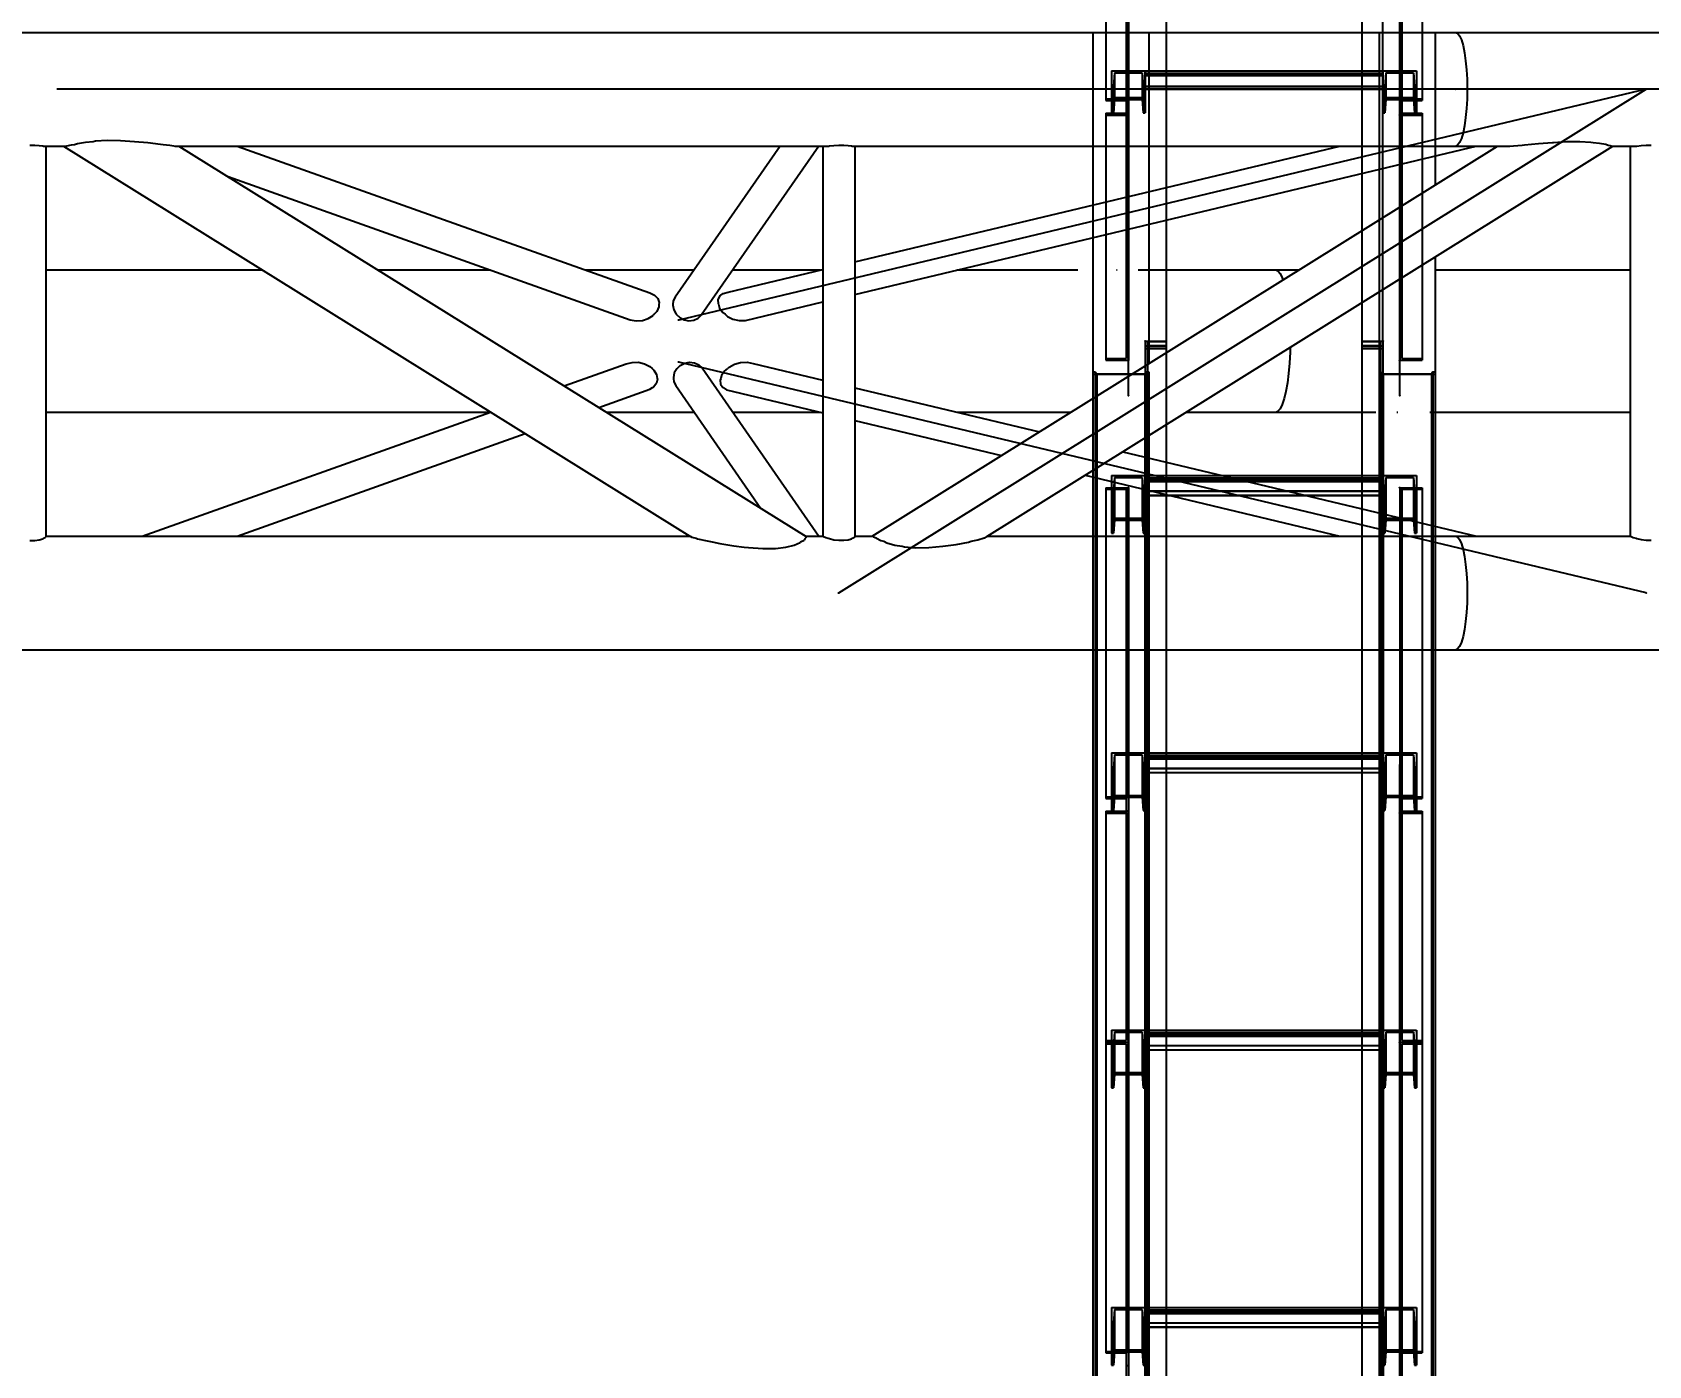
# Model space of a CAD drawing. Header units: millimetres. Extents: x 150209.93 to 150215.05, y 136675.65 to 136679.93.
# Drawn here: x 150214.079 to 150214.1946, y 136676.7375 to 136676.8328 of the extents above; entities that cross this region are included whole.
import ezdxf

# ---------------------------------------------------------------- set-up
doc = ezdxf.new("R2010")
doc.units = ezdxf.units.MM
doc.header["$LTSCALE"] = 0.25
for name, pattern in [('CENTER', [50.8, 31.75, -6.35, 6.35, -6.35]), ('XKITLINE00', [0]), ('XKITLINE02', [4, 2, -2]), ('XKITLINE03', [6, 3, -1, 1, -1])]:
    doc.linetypes.add(name, pattern=pattern)
doc.styles.add('ROMANS', font='romans.shx')
doc.dimstyles.new('MD300', dxfattribs={"dimtxt": 2.5, "dimasz": 2.5, "dimexe": 1, "dimexo": 1, "dimgap": 0.5, "dimtad": 1, "dimdec": 1, "dimlfac": 50, "dimrnd": 0.5, "dimdsep": 46, "dimtxsty": 'ROMANS', "dimcen": 1, "dimclrd": 146, "dimclre": 146, "dimclrt": 30, "dimadec": 1, "dimazin": 2, "dimtfac": 1, "dimtdec": 1, "dimtmove": 0, "dimatfit": 1, "dimfxl": 1, "dimtolj": 1, "dimtzin": 0, "dimlwd": -1, "dimlwe": -1, "dimarcsym": 0})

# ---------------------------------------------------------------- blocks, each defined once
blk = doc.blocks.new('çatıı')
at = {"color": 116, "linetype": 'XKITLINE02', "true_color": 0x136734}
for p, q in [((26150.38, 7540.27), (26150.38, 5898.57)), ((26151.23, 7540.16), (26151.23, 5898.69)), ((26234.53, 7540.16), (26234.53, 5898.69)), ((26235.38, 7540.27), (26235.38, 5898.57)), ((26132.53, 7533.97), (26132.53, 5889.26)), ((26133.06, 7533.54), (26133.07, 5888.53)), ((26150.3, 7533.54), (26150.3, 5888.53)), ((26150.83, 7533.97), (26150.83, 5889.26)), ((26151.68, 7533.97), (26151.68, 5888.43)), ((26234.91, 7533.97), (26234.91, 5889.26)), ((26235.44, 7533.54), (26235.45, 5888.53)), ((26252.68, 7533.54), (26252.68, 5888.53)), ((26253.21, 7533.97), (26253.21, 5889.26)), ((26254.06, 7533.97), (26254.06, 5930.38)), ((26227.88, 7479.9), (26227.88, 5900.2)), ((26157.88, 7470.57), (26157.88, 5900.2)), ((26136.38, 6092.67), (26136.38, 5986.28)), ((26143.58, 6092.14), (26143.58, 5981.5)), ((26144.38, 6092.67), (26144.38, 5981.5)), ((26241.36, 6092.67), (26241.36, 5981.5)), ((26242.16, 6092.14), (26242.16, 5981.5)), ((26249.36, 6092.67), (26249.36, 5986.28)), ((26131.68, 6010.57), (26131.68, 5969.97)), ((26151.68, 6010.57), (26151.68, 5969.97)), ((26157.88, 6010.57), (26157.88, 5969.97)), ((26227.88, 6010.57), (26227.88, 5960.22)), ((26234.06, 6010.57), (26234.06, 5961.7)), ((26254.06, 6010.57), (26254.06, 5966.47)), ((26138.38, 5996.79), (26138.38, 5987.25)), ((26138.38, 5996.79), (26138.38, 5991.32)), ((26138.38, 5996.79), (26150.38, 5996.79)), ((26150.38, 5996.79), (26235.36, 5996.79)), ((26150.38, 5996.79), (26150.38, 5990.29)), ((26150.38, 5996.79), (26150.38, 5987.25)), ((26150.38, 5996.79), (26150.38, 5991.32)), ((26235.36, 5996.79), (26235.36, 5990.29)), ((26235.36, 5996.79), (26235.36, 5991.32)), ((26235.36, 5996.79), (26247.36, 5996.79)), ((26235.36, 5996.79), (26235.36, 5987.25)), ((26247.36, 5996.79), (26247.36, 5991.32)), ((26247.36, 5996.79), (26247.36, 5987.25)), ((26138.38, 5991.32), (26138.38, 5981.77)), ((26138.38, 5991.32), (26139.06, 5991.32)), ((26139.44, 5996.1), (26139.06, 5991.32)), ((26139.06, 5991.32), (26139.06, 5981.77)), ((26139.44, 5996.1), (26139.44, 5986.55)), ((26139.44, 5996.1), (26149.32, 5996.1)), ((26149.32, 5996.1), (26149.32, 5986.55)), ((26149.32, 5996.1), (26149.7, 5991.32)), ((26149.7, 5991.32), (26149.7, 5981.77)), ((26149.7, 5991.32), (26150.38, 5991.32)), ((26150.38, 5996.01), (26235.36, 5996.01)), ((26150.38, 5995.77), (26235.36, 5995.77)), ((26150.38, 5995.17), (26235.36, 5995.17)), ((26150.38, 5991.32), (26150.38, 5981.77)), ((26150.38, 5991.32), (26235.36, 5991.32)), ((26150.38, 5991.26), (26235.36, 5991.26)), ((26235.36, 5991.32), (26236.04, 5991.32)), ((26235.36, 5991.32), (26235.36, 5981.77)), ((26236.42, 5996.1), (26236.04, 5991.32)), ((26236.04, 5991.32), (26236.04, 5981.77)), ((26236.42, 5996.1), (26246.3, 5996.1)), ((26236.42, 5996.1), (26236.42, 5986.55)), ((26246.3, 5996.1), (26246.68, 5991.32)), ((26246.3, 5996.1), (26246.3, 5986.55)), ((26246.68, 5991.32), (26247.36, 5991.32)), ((26246.68, 5991.32), (26246.68, 5981.77)), ((26247.36, 5991.32), (26247.36, 5981.77)), ((26136.38, 5986.81), (26144.38, 5986.81)), ((26136.38, 5986.28), (26143.58, 5986.28)), ((26138.38, 5987.25), (26138.38, 5981.77)), ((26138.38, 5987.25), (26150.38, 5987.25)), ((26139.44, 5986.55), (26139.06, 5981.77)), ((26139.44, 5986.55), (26149.32, 5986.55)), ((26143.58, 5987.29), (26143.58, 5894.02)), ((26143.58, 5987.29), (26144.38, 5987.29)), ((26144.38, 5987.29), (26144.38, 5893.4)), ((26149.32, 5986.55), (26149.7, 5981.77)), ((26150.38, 5990.35), (26235.36, 5990.35)), ((26150.38, 5990.29), (26235.36, 5990.29)), ((26150.38, 5987.25), (26150.38, 5981.77)), ((26235.36, 5987.25), (26235.36, 5981.77)), ((26235.36, 5987.25), (26247.36, 5987.25)), ((26236.42, 5986.55), (26236.04, 5981.77)), ((26236.42, 5986.55), (26246.3, 5986.55)), ((26241.36, 5987.29), (26241.36, 5980.12)), ((26241.36, 5987.29), (26242.16, 5987.29)), ((26241.36, 5987.29), (26241.36, 5893.4)), ((26241.36, 5986.81), (26249.36, 5986.81)), ((26242.16, 5987.29), (26242.16, 5981.65)), ((26242.16, 5987.29), (26242.16, 5894.02)), ((26242.16, 5986.28), (26249.36, 5986.28)), ((26246.3, 5986.55), (26246.68, 5981.77)), ((26247.36, 5987.25), (26247.36, 5981.77)), ((26136.38, 5981.65), (26136.38, 5893.4)), ((26136.38, 5981.65), (26143.58, 5981.65)), ((26136.38, 5981.02), (26144.38, 5981.02)), ((26138.38, 5981.77), (26139.06, 5981.77)), ((26143.58, 5981.5), (26144.38, 5981.5)), ((26149.7, 5981.77), (26150.38, 5981.77)), ((26235.36, 5981.77), (26236.04, 5981.77)), ((26241.36, 5981.5), (26242.16, 5981.5)), ((26241.36, 5981.02), (26249.36, 5981.02)), ((26242.16, 5981.65), (26249.36, 5981.65)), ((26246.68, 5981.77), (26247.36, 5981.77)), ((26249.36, 5981.65), (26249.36, 5980.12)), ((26249.36, 5981.65), (26249.36, 5893.4)), ((26151.68, 5953.67), (26151.68, 5942.04)), ((26157.88, 5955.15), (26157.88, 5943.52)), ((26131.68, 5948.9), (26131.68, 5937.27)), ((26227.88, 5939.78), (26227.88, 5914.05)), ((26234.06, 5943.63), (26234.06, 5917.91)), ((26143.58, 5904.91), (26143.58, 5894.02)), ((26144.38, 5904.8), (26144.38, 5893.4)), ((26143.58, 5899.67), (26144.38, 5899.67)), ((26150.38, 5900.28), (26157.88, 5900.28)), ((26150.38, 5900.27), (26157.88, 5900.27)), ((26150.38, 5900.27), (26150.38, 4257.56)), ((26150.38, 5898.57), (26151.68, 5898.57)), ((26151.23, 5900.16), (26157.88, 5900.2)), ((26151.23, 5900.09), (26157.88, 5900.16)), ((26151.23, 5900.09), (26151.23, 4257.75)), ((26151.23, 5898.69), (26157.88, 5898.64)), ((26157.88, 5900.28), (26157.88, 5900.2)), ((26157.88, 5900.27), (26157.88, 5898.57)), ((26227.88, 5900.27), (26235.38, 5900.27)), ((26227.88, 5900.27), (26227.88, 5898.57)), ((26227.88, 5900.27), (26235.38, 5900.27)), ((26227.88, 5900.27), (26227.88, 5900.2)), ((26227.88, 5900.2), (26234.53, 5900.16)), ((26227.88, 5900.16), (26234.53, 5900.09)), ((26227.88, 5898.64), (26234.53, 5898.69)), ((26227.88, 5898.64), (26227.88, 5898.57)), ((26234.06, 5898.57), (26235.38, 5898.57)), ((26234.53, 5900.09), (26234.53, 4257.75)), ((26235.38, 5900.27), (26235.38, 4257.56)), ((26241.36, 5899.67), (26242.16, 5899.67)), ((26136.38, 5894.02), (26143.58, 5894.02)), ((26136.38, 5894.02), (26136.38, 5893.4)), ((26136.38, 5893.4), (26144.38, 5893.4)), ((26150.38, 5897.56), (26151.68, 5897.56)), ((26151.23, 5897.75), (26151.68, 5897.74)), ((26157.88, 5896.11), (26157.88, 5870.39)), ((26234.06, 5897.74), (26234.53, 5897.75)), ((26234.06, 5897.56), (26235.38, 5897.56)), ((26241.36, 5893.4), (26249.36, 5893.4)), ((26242.16, 5894.02), (26249.36, 5894.02)), ((26131.68, 5889.26), (26132.53, 5889.26)), ((26131.68, 5889.26), (26131.68, 5888.43)), ((26131.68, 5889.26), (26132.53, 5889.26)), ((26132.53, 5889.26), (26132.53, 4263.02)), ((26132.53, 5889.26), (26133.06, 5888.53)), ((26132.53, 5889.26), (26133.07, 5888.53)), ((26133.06, 5888.53), (26133.07, 4262.57)), ((26133.06, 5888.53), (26150.3, 5888.53)), ((26133.07, 5888.53), (26150.3, 5888.53)), ((26145.57, 5888.43), (26151.68, 5888.43)), ((26145.57, 5888.43), (26151.68, 5888.43)), ((26150.83, 5889.26), (26150.3, 5888.53)), ((26150.83, 5889.26), (26150.3, 5888.53)), ((26150.3, 5888.53), (26150.3, 4262.57)), ((26150.83, 5889.26), (26150.83, 4263.02)), ((26150.83, 5889.26), (26151.68, 5889.26)), ((26150.83, 5889.26), (26151.68, 5889.26)), ((26151.68, 5889.26), (26151.68, 4301.37)), ((26151.68, 5888.43), (26151.68, 5866.52)), ((26234.06, 5889.26), (26234.91, 5889.26)), ((26234.06, 5889.26), (26234.06, 5888.43)), ((26234.06, 5889.26), (26234.91, 5889.26)), ((26234.91, 5889.26), (26234.91, 4263.02)), ((26234.91, 5889.26), (26235.44, 5888.53)), ((26234.91, 5889.26), (26235.45, 5888.53)), ((26235.44, 5888.53), (26235.45, 4262.57)), ((26235.44, 5888.53), (26252.68, 5888.53)), ((26235.45, 5888.53), (26252.68, 5888.53)), ((26253.21, 5889.26), (26252.68, 5888.53)), ((26253.21, 5889.26), (26252.68, 5888.53)), ((26252.68, 5888.53), (26252.68, 4262.57)), ((26253.21, 5889.26), (26253.21, 4263.02)), ((26253.21, 5889.26), (26254.06, 5889.26)), ((26253.21, 5889.26), (26254.06, 5889.26)), ((26254.06, 5889.26), (26254.06, 4290.38)), ((26131.68, 5879.77), (26131.68, 5851.64)), ((26151.68, 5858.52), (26151.68, 5846.87)), ((26138.38, 5852.22), (26138.38, 5837.03)), ((26138.38, 5852.22), (26138.38, 5846.77)), ((26138.38, 5852.22), (26150.38, 5852.22)), ((26150.38, 5852.22), (26178.07, 5852.22)), ((26150.38, 5852.22), (26150.38, 5845.14)), ((26150.38, 5852.22), (26150.38, 5837.03)), ((26150.38, 5852.22), (26150.38, 5846.77)), ((26157.88, 5857.04), (26157.88, 4260.27)), ((26227.88, 5852.22), (26235.36, 5852.22)), ((26235.36, 5852.22), (26235.36, 5845.14)), ((26235.36, 5852.22), (26235.36, 5831.58)), ((26235.36, 5852.22), (26247.36, 5852.22)), ((26247.36, 5852.22), (26247.36, 5831.58)), ((26136.38, 5847.87), (26136.38, 5736.88)), ((26136.38, 5847.87), (26144.38, 5847.87)), ((26136.38, 5847.37), (26143.58, 5847.37)), ((26138.38, 5846.77), (26138.38, 5831.58)), ((26138.38, 5846.77), (26139.06, 5846.77)), ((26139.44, 5851.53), (26139.06, 5846.77)), ((26139.06, 5846.77), (26139.06, 5831.58)), ((26139.44, 5851.53), (26139.44, 5836.34)), ((26139.44, 5851.53), (26149.32, 5851.53)), ((26143.58, 5847.37), (26143.58, 5732.38)), ((26144.38, 5847.87), (26144.38, 5732.38)), ((26149.32, 5851.53), (26149.32, 5836.34)), ((26149.32, 5851.53), (26149.7, 5846.77)), ((26149.7, 5846.77), (26149.7, 5831.58)), ((26149.7, 5846.77), (26150.38, 5846.77)), ((26150.38, 5851.38), (26235.36, 5851.38)), ((26150.38, 5850.59), (26184.89, 5850.59)), ((26150.38, 5850.04), (26235.36, 5850.04)), ((26150.38, 5846.77), (26235.36, 5846.77)), ((26150.38, 5846.77), (26150.38, 5831.58)), ((26150.38, 5846.68), (26235.36, 5846.68)), ((26227.88, 5850.59), (26235.36, 5850.59)), ((26235.36, 5846.77), (26236.04, 5846.77)), ((26236.42, 5851.53), (26236.04, 5846.77)), ((26236.04, 5846.77), (26236.04, 5831.58)), ((26236.42, 5851.53), (26246.3, 5851.53)), ((26236.42, 5851.53), (26236.42, 5836.34)), ((26241.36, 5847.87), (26241.36, 5830.27)), ((26241.36, 5847.87), (26249.36, 5847.87)), ((26241.36, 5847.87), (26241.36, 5732.38)), ((26242.16, 5847.37), (26242.16, 5830.27)), ((26242.16, 5847.37), (26249.36, 5847.37)), ((26246.3, 5851.53), (26246.68, 5846.77)), ((26246.3, 5851.53), (26246.3, 5836.34)), ((26246.68, 5846.77), (26247.36, 5846.77)), ((26246.68, 5846.77), (26246.68, 5831.58)), ((26249.36, 5847.87), (26249.36, 5847.37)), ((26249.36, 5847.87), (26249.36, 5736.88)), ((26143.58, 5842.86), (26144.38, 5842.86)), ((26150.38, 5845.24), (26235.36, 5845.24)), ((26150.38, 5845.14), (26157.88, 5845.14)), ((26158.91, 5845.14), (26207.73, 5845.14)), ((26227.88, 5845.14), (26235.36, 5845.14)), ((26241.36, 5842.86), (26242.16, 5842.86)), ((26138.38, 5837.03), (26138.38, 5831.58)), ((26138.38, 5837.03), (26150.38, 5837.03)), ((26139.44, 5836.34), (26139.06, 5831.58)), ((26139.44, 5836.34), (26149.32, 5836.34)), ((26149.32, 5836.34), (26149.7, 5831.58)), ((26150.38, 5837.03), (26150.38, 5831.58)), ((26227.88, 5840.34), (26227.88, 4260.16)), ((26234.06, 5838.86), (26234.06, 5789.97)), ((26235.36, 5837.03), (26247.36, 5837.03)), ((26236.42, 5836.34), (26236.04, 5831.58)), ((26236.42, 5836.34), (26246.3, 5836.34)), ((26246.3, 5836.34), (26246.68, 5831.58)), ((26131.68, 5830.57), (26131.68, 5789.97)), ((26138.38, 5831.58), (26139.06, 5831.58)), ((26149.7, 5831.58), (26150.38, 5831.58)), ((26151.68, 5830.57), (26151.68, 5789.97)), ((26157.88, 5830.57), (26157.88, 5830.27)), ((26157.88, 5830.57), (26157.88, 5789.97)), ((26227.88, 5830.57), (26227.88, 5789.97)), ((26235.36, 5831.58), (26236.04, 5831.58)), ((26242.16, 5830.27), (26242.16, 5732.38)), ((26246.68, 5831.58), (26247.36, 5831.58)), ((26254.06, 5834.09), (26254.06, 5789.97)), ((26138.38, 5753.15), (26138.38, 5737.95)), ((26138.38, 5753.15), (26138.38, 5747.7)), ((26138.38, 5753.15), (26150.38, 5753.15)), ((26139.44, 5752.45), (26139.06, 5747.7)), ((26139.44, 5752.45), (26139.44, 5737.26)), ((26139.44, 5752.45), (26149.32, 5752.45)), ((26149.32, 5752.45), (26149.32, 5737.26)), ((26149.32, 5752.45), (26149.7, 5747.7)), ((26150.38, 5753.15), (26157.88, 5753.15)), ((26150.38, 5753.15), (26150.38, 5746.07)), ((26150.38, 5753.15), (26150.38, 5737.95)), ((26150.38, 5753.15), (26150.38, 5747.7)), ((26150.38, 5752.31), (26235.36, 5752.31)), ((26150.38, 5751.52), (26157.88, 5751.52)), ((26150.38, 5750.97), (26235.36, 5750.97)), ((26227.88, 5753.15), (26235.36, 5753.15)), ((26227.88, 5751.52), (26235.36, 5751.52)), ((26235.36, 5753.15), (26235.36, 5746.07)), ((26235.36, 5753.15), (26235.36, 5732.5)), ((26235.36, 5753.15), (26247.36, 5753.15)), ((26236.42, 5752.45), (26236.04, 5747.7)), ((26236.42, 5752.45), (26246.3, 5752.45)), ((26236.42, 5752.45), (26236.42, 5737.26)), ((26246.3, 5752.45), (26246.68, 5747.7)), ((26246.3, 5752.45), (26246.3, 5737.26)), ((26247.36, 5753.15), (26247.36, 5732.5)), ((26138.38, 5747.7), (26138.38, 5732.5)), ((26138.38, 5747.7), (26139.06, 5747.7)), ((26139.06, 5747.7), (26139.06, 5732.5)), ((26149.7, 5747.7), (26149.7, 5732.5)), ((26149.7, 5747.7), (26150.38, 5747.7)), ((26150.38, 5747.7), (26235.36, 5747.7)), ((26150.38, 5747.7), (26150.38, 5732.5)), ((26150.38, 5747.6), (26235.36, 5747.6)), ((26150.38, 5746.16), (26235.36, 5746.16)), ((26150.38, 5746.07), (26157.88, 5746.07)), ((26227.88, 5746.07), (26235.36, 5746.07)), ((26235.36, 5747.7), (26236.04, 5747.7)), ((26236.04, 5747.7), (26236.04, 5732.5)), ((26246.68, 5747.7), (26247.36, 5747.7)), ((26246.68, 5747.7), (26246.68, 5732.5)), ((26136.38, 5737.38), (26144.38, 5737.38)), ((26136.38, 5736.88), (26143.58, 5736.88)), ((26138.38, 5737.95), (26138.38, 5732.5)), ((26138.38, 5737.95), (26150.38, 5737.95)), ((26139.44, 5737.26), (26139.06, 5732.5)), ((26139.44, 5737.26), (26149.32, 5737.26)), ((26143.58, 5738.14), (26143.58, 5650.37)), ((26143.58, 5738.14), (26144.38, 5738.14)), ((26144.38, 5738.14), (26144.38, 5649.72)), ((26149.32, 5737.26), (26149.7, 5732.5)), ((26150.38, 5737.95), (26150.38, 5732.5)), ((26235.36, 5737.95), (26247.36, 5737.95)), ((26236.42, 5737.26), (26236.04, 5732.5)), ((26236.42, 5737.26), (26246.3, 5737.26)), ((26241.36, 5738.14), (26241.36, 5731.62)), ((26241.36, 5738.14), (26242.16, 5738.14)), ((26241.36, 5738.14), (26241.36, 5649.72)), ((26241.36, 5737.38), (26249.36, 5737.38)), ((26242.16, 5738.14), (26242.16, 5732.27)), ((26242.16, 5738.14), (26242.16, 5650.37)), ((26242.16, 5736.88), (26249.36, 5736.88)), ((26246.3, 5737.26), (26246.68, 5732.5)), ((26136.38, 5732.27), (26136.38, 5649.72)), ((26136.38, 5732.27), (26143.58, 5732.27)), ((26136.38, 5731.62), (26144.38, 5731.62)), ((26138.38, 5732.5), (26139.06, 5732.5)), ((26143.58, 5732.38), (26144.38, 5732.38)), ((26149.7, 5732.5), (26150.38, 5732.5)), ((26235.36, 5732.5), (26236.04, 5732.5)), ((26241.36, 5732.38), (26242.16, 5732.38)), ((26241.36, 5731.62), (26249.36, 5731.62)), ((26242.16, 5732.27), (26249.36, 5732.27)), ((26246.68, 5732.5), (26247.36, 5732.5)), ((26249.36, 5732.27), (26249.36, 5731.62)), ((26249.36, 5732.27), (26249.36, 5649.72)), ((26143.58, 5656.23), (26144.38, 5656.23)), ((26143.58, 5656.23), (26143.58, 5650.37)), ((26144.38, 5656.23), (26144.38, 5649.72)), ((26241.36, 5656.23), (26242.16, 5656.23)), ((26136.38, 5650.37), (26143.58, 5650.37)), ((26136.38, 5650.37), (26136.38, 5649.72)), ((26138.38, 5654.07), (26138.38, 5638.88)), ((26138.38, 5654.07), (26138.38, 5648.62)), ((26138.38, 5654.07), (26150.38, 5654.07)), ((26139.44, 5653.38), (26139.06, 5648.62)), ((26139.44, 5653.38), (26139.44, 5638.18)), ((26139.44, 5653.38), (26149.32, 5653.38)), ((26149.32, 5653.38), (26149.32, 5638.18)), ((26149.32, 5653.38), (26149.7, 5648.62)), ((26150.38, 5654.07), (26157.88, 5654.07)), ((26150.38, 5654.07), (26150.38, 5646.99)), ((26150.38, 5654.07), (26150.38, 5638.88)), ((26150.38, 5654.07), (26150.38, 5648.62)), ((26150.38, 5653.23), (26235.36, 5653.23)), ((26150.38, 5652.44), (26157.88, 5652.44)), ((26150.38, 5651.89), (26235.36, 5651.89)), ((26227.88, 5654.07), (26235.36, 5654.07)), ((26227.88, 5652.44), (26235.36, 5652.44)), ((26235.36, 5654.07), (26235.36, 5648.62)), ((26235.36, 5654.07), (26247.36, 5654.07)), ((26235.36, 5654.07), (26235.36, 5638.88)), ((26235.36, 5654.07), (26235.36, 5646.99)), ((26236.42, 5653.38), (26236.04, 5648.62)), ((26236.42, 5653.38), (26246.3, 5653.38)), ((26236.42, 5653.38), (26236.42, 5638.18)), ((26242.16, 5650.37), (26249.36, 5650.37)), ((26246.3, 5653.38), (26246.68, 5648.62)), ((26246.3, 5653.38), (26246.3, 5638.18)), ((26247.36, 5654.07), (26247.36, 5648.62)), ((26247.36, 5654.07), (26247.36, 5638.88)), ((26136.38, 5649.72), (26136.38, 5538.73)), ((26136.38, 5649.72), (26144.38, 5649.72)), ((26136.38, 5649.72), (26144.38, 5649.72)), ((26136.38, 5649.22), (26143.58, 5649.22)), ((26138.38, 5648.62), (26138.38, 5633.43)), ((26138.38, 5648.62), (26139.06, 5648.62)), ((26139.06, 5648.62), (26139.06, 5633.43)), ((26143.58, 5649.22), (26143.58, 5534.23)), ((26143.58, 5644.71), (26144.38, 5644.71)), ((26144.38, 5649.72), (26144.38, 5534.23)), ((26149.7, 5648.62), (26149.7, 5633.43)), ((26149.7, 5648.62), (26150.38, 5648.62)), ((26150.38, 5648.62), (26235.36, 5648.62)), ((26150.38, 5648.62), (26150.38, 5633.43)), ((26150.38, 5648.53), (26235.36, 5648.53)), ((26150.38, 5647.09), (26235.36, 5647.09)), ((26150.38, 5646.99), (26157.88, 5646.99)), ((26227.88, 5646.99), (26235.36, 5646.99)), ((26235.36, 5648.62), (26236.04, 5648.62)), ((26235.36, 5648.62), (26235.36, 5633.43)), ((26236.04, 5648.62), (26236.04, 5633.43)), ((26241.36, 5649.72), (26241.36, 5534.23)), ((26241.36, 5649.72), (26249.36, 5649.72)), ((26241.36, 5649.72), (26249.36, 5649.72)), ((26241.36, 5644.71), (26242.16, 5644.71)), ((26242.16, 5649.22), (26242.16, 5644.71)), ((26242.16, 5649.22), (26249.36, 5649.22)), ((26242.16, 5649.22), (26242.16, 5534.23)), ((26246.68, 5648.62), (26247.36, 5648.62)), ((26246.68, 5648.62), (26246.68, 5633.43)), ((26247.36, 5648.62), (26247.36, 5633.43)), ((26249.36, 5649.72), (26249.36, 5649.22)), ((26249.36, 5649.72), (26249.36, 5538.73)), ((26138.38, 5638.88), (26138.38, 5633.43)), ((26138.38, 5638.88), (26150.38, 5638.88)), ((26150.38, 5638.88), (26150.38, 5633.43)), ((26235.36, 5638.88), (26235.36, 5633.43)), ((26235.36, 5638.88), (26247.36, 5638.88)), ((26241.36, 5638.88), (26241.36, 5539.23)), ((26247.36, 5638.88), (26247.36, 5633.43)), ((26138.38, 5633.43), (26139.06, 5633.43)), ((26139.44, 5638.18), (26139.06, 5633.43)), ((26139.44, 5638.18), (26149.32, 5638.18)), ((26149.32, 5638.18), (26149.7, 5633.43)), ((26149.7, 5633.43), (26150.38, 5633.43)), ((26235.36, 5633.43), (26236.04, 5633.43)), ((26236.42, 5638.18), (26236.04, 5633.43)), ((26236.42, 5638.18), (26246.3, 5638.18)), ((26246.3, 5638.18), (26246.68, 5633.43)), ((26246.68, 5633.43), (26247.36, 5633.43)), ((26138.38, 5554.99), (26138.38, 5539.8)), ((26138.38, 5554.99), (26138.38, 5549.54)), ((26138.38, 5554.99), (26150.38, 5554.99)), ((26139.44, 5554.3), (26139.06, 5549.54)), ((26139.44, 5554.3), (26139.44, 5539.11)), ((26139.44, 5554.3), (26149.32, 5554.3)), ((26149.32, 5554.3), (26149.32, 5539.11)), ((26149.32, 5554.3), (26149.7, 5549.54)), ((26150.38, 5554.99), (26157.88, 5554.99)), ((26150.38, 5554.99), (26150.38, 5547.92)), ((26150.38, 5554.99), (26150.38, 5539.8)), ((26150.38, 5554.99), (26150.38, 5549.54)), ((26150.38, 5554.16), (26235.36, 5554.16)), ((26150.38, 5553.37), (26157.88, 5553.37)), ((26150.38, 5552.82), (26235.36, 5552.82)), ((26227.88, 5554.99), (26235.36, 5554.99)), ((26227.88, 5553.37), (26235.36, 5553.37)), ((26235.36, 5554.99), (26235.36, 5549.54)), ((26235.36, 5554.99), (26247.36, 5554.99)), ((26235.36, 5554.99), (26235.36, 5534.35)), ((26235.36, 5554.99), (26235.36, 5547.92)), ((26236.42, 5554.3), (26236.04, 5549.54)), ((26236.42, 5554.3), (26246.3, 5554.3)), ((26236.42, 5554.3), (26236.42, 5539.11)), ((26246.3, 5554.3), (26246.68, 5549.54)), ((26246.3, 5554.3), (26246.3, 5539.11)), ((26247.36, 5554.99), (26247.36, 5549.54)), ((26247.36, 5554.99), (26247.36, 5534.35)), ((26138.38, 5549.54), (26138.38, 5534.35)), ((26138.38, 5549.54), (26139.06, 5549.54)), ((26139.06, 5549.54), (26139.06, 5534.35)), ((26149.7, 5549.54), (26149.7, 5534.35)), ((26149.7, 5549.54), (26150.38, 5549.54)), ((26150.38, 5549.54), (26235.36, 5549.54)), ((26150.38, 5549.54), (26150.38, 5534.35)), ((26150.38, 5549.45), (26235.36, 5549.45)), ((26150.38, 5548.01), (26235.36, 5548.01)), ((26150.38, 5547.92), (26157.88, 5547.92)), ((26227.88, 5547.92), (26235.36, 5547.92)), ((26235.36, 5549.54), (26236.04, 5549.54)), ((26236.04, 5549.54), (26236.04, 5534.35)), ((26246.68, 5549.54), (26247.36, 5549.54)), ((26246.68, 5549.54), (26246.68, 5534.35)), ((26136.38, 5539.23), (26144.38, 5539.23)), ((26136.38, 5538.73), (26143.58, 5538.73)), ((26138.38, 5539.8), (26138.38, 5534.35)), ((26138.38, 5539.8), (26150.38, 5539.8)), ((26138.38, 5534.35), (26139.06, 5534.35)), ((26139.44, 5539.11), (26139.06, 5534.35)), ((26139.44, 5539.11), (26149.32, 5539.11)), ((26143.58, 5539.99), (26143.58, 5452.22)), ((26143.58, 5539.99), (26144.38, 5539.99)), ((26144.38, 5539.99), (26144.38, 5451.57)), ((26149.32, 5539.11), (26149.7, 5534.35)), ((26149.7, 5534.35), (26150.38, 5534.35)), ((26150.38, 5539.8), (26150.38, 5534.35)), ((26235.36, 5539.8), (26247.36, 5539.8)), ((26235.36, 5534.35), (26236.04, 5534.35)), ((26236.42, 5539.11), (26236.04, 5534.35)), ((26236.42, 5539.11), (26246.3, 5539.11)), ((26241.36, 5539.99), (26241.36, 5533.47)), ((26241.36, 5539.99), (26242.16, 5539.99)), ((26241.36, 5539.99), (26241.36, 5451.57)), ((26241.36, 5539.23), (26249.36, 5539.23)), ((26242.16, 5539.99), (26242.16, 5534.12)), ((26242.16, 5539.99), (26242.16, 5452.22)), ((26242.16, 5538.73), (26249.36, 5538.73)), ((26246.3, 5539.11), (26246.68, 5534.35)), ((26246.68, 5534.35), (26247.36, 5534.35)), ((26143.58, 5534.23), (26144.38, 5534.23)), ((26241.36, 5534.23), (26242.16, 5534.23))]:
    blk.add_line(p, q, dxfattribs=at)
at = {"color": 1, "linetype": 'XKITLINE03'}
for p, q in [((26150.38, 7540.27), (26150.38, 5900.28)), ((26235.38, 5900.27), (26235.38, 7540.27)), ((26144.38, 5880.81), (26144.38, 7537.69)), ((26241.36, 5880.81), (26241.36, 7537.69)), ((26144.38, 5986.81), (26144.38, 6092.67)), ((26241.36, 6092.67), (26241.36, 5986.81)), ((26150.38, 5987.25), (26150.38, 5996.79)), ((26235.36, 5996.79), (26235.36, 5987.25)), ((26235.36, 5995.77), (26150.38, 5995.77)), ((26144.38, 5893.4), (26144.38, 5981.02)), ((26241.36, 5981.02), (26241.36, 5893.4)), ((26150.38, 5900.27), (26150.38, 4260.27)), ((26235.38, 4260.27), (26235.38, 5900.27)), ((26241.36, 4249.09), (26241.36, 5892.62)), ((26150.38, 5837.03), (26150.38, 5852.22)), ((26235.36, 5852.22), (26235.36, 5837.03)), ((26144.38, 5737.38), (26144.38, 5847.87)), ((26235.36, 5850.59), (26150.38, 5850.59)), ((26241.36, 5847.87), (26241.36, 5737.38)), ((26150.38, 5737.95), (26150.38, 5753.15)), ((26235.36, 5751.52), (26150.38, 5751.52)), ((26235.36, 5753.15), (26235.36, 5737.95)), ((26144.38, 5649.72), (26144.38, 5731.62)), ((26241.36, 5731.62), (26241.36, 5649.72)), ((26150.38, 5638.88), (26150.38, 5654.07)), ((26235.36, 5652.44), (26150.38, 5652.44)), ((26235.36, 5654.07), (26235.36, 5638.88)), ((26144.38, 5539.23), (26144.38, 5649.72)), ((26241.36, 5649.72), (26241.36, 5539.23)), ((26150.38, 5539.8), (26150.38, 5554.99)), ((26235.36, 5553.37), (26150.38, 5553.37)), ((26235.36, 5554.99), (26235.36, 5539.8))]:
    blk.add_line(p, q, dxfattribs=at)
at = {"color": 8, "linetype": 'XKITLINE00'}
for p, q in [((25185.79, 6010.57), (26261.35, 6010.57)), ((26261.35, 6010.57), (26262.07, 6010.27)), ((26261.35, 6010.57), (27695.33, 6010.57)), ((26261.35, 6010.57), (26262.07, 6010.27)), ((26262.07, 6010.27), (26262.77, 6009.35)), ((26262.07, 6010.27), (26262.77, 6009.35)), ((26262.77, 6009.35), (26263.42, 6007.86)), ((26262.77, 6009.35), (26263.42, 6007.86)), ((26263.42, 6007.86), (26264.01, 6005.83)), ((26264.01, 6005.83), (26264.53, 6003.32)), ((26264.53, 6003.32), (26264.94, 6000.42)), ((26264.94, 6000.42), (26265.24, 5997.22)), ((26265.24, 5997.22), (26265.43, 5993.8)), ((26265.43, 5993.8), (26265.49, 5990.27)), ((26265.43, 5986.75), (26265.24, 5983.33)), ((26265.49, 5990.27), (26265.43, 5986.75)), ((26264.94, 5980.12), (26264.53, 5977.23)), ((26265.24, 5983.33), (26264.94, 5980.12)), ((26264.01, 5974.72), (26263.42, 5972.69)), ((26264.53, 5977.23), (26264.01, 5974.72)), ((25751.79, 5970.24), (25753.55, 5970.24)), ((25753.55, 5970.24), (25755.14, 5970.15)), ((25755.14, 5970.15), (25756.4, 5969.99)), ((25756.4, 5969.99), (25756.69, 5969.91)), ((25756.47, 5969.97), (25765.01, 5969.97)), ((25756.63, 5969.93), (25756.83, 5969.94)), ((25756.69, 5969.91), (25757.21, 5969.94)), ((25756.83, 5969.94), (25757.05, 5969.97)), ((25757.21, 5969.94), (25757.46, 5969.97)), ((25757.49, 5969.97), (25757.49, 5830.36)), ((25763.75, 5969.97), (25987.64, 5830.57)), ((25763.91, 5969.96), (25764.93, 5969.92)), ((25764.84, 5969.96), (25764.98, 5969.96)), ((25764.93, 5969.92), (25765.03, 5969.99)), ((25765.03, 5969.99), (25766.62, 5970.33)), ((25766.62, 5970.33), (25767.74, 5970.46)), ((25767.74, 5970.46), (25768.82, 5970.83)), ((25768.82, 5970.83), (25771.7, 5971.35)), ((25771.7, 5971.35), (25774.41, 5971.61)), ((25774.41, 5971.61), (25775.27, 5971.76)), ((25775.27, 5971.76), (25779.39, 5972.03)), ((25779.39, 5972.03), (25784.11, 5971.98)), ((25784.11, 5971.98), (25789.2, 5971.61)), ((25789.2, 5971.61), (25793.96, 5971.2)), ((25793.96, 5971.2), (25798.41, 5970.64)), ((25798.41, 5970.64), (25799.38, 5970.46)), ((25799.38, 5970.46), (25801.85, 5970.23)), ((25801.85, 5970.23), (25803.99, 5969.92)), ((25803.6, 5969.97), (26037.43, 5969.97)), ((25803.99, 5969.92), (25804.22, 5969.93)), ((25804.22, 5969.93), (25805.01, 5969.97)), ((25805.04, 5969.97), (26029.22, 5830.39)), ((25825.84, 5969.97), (25973.41, 5917.48)), ((26019.88, 5969.97), (25982.46, 5915.99)), ((26033.74, 5969.97), (25991.88, 5909.59)), ((26035.18, 5969.97), (26035.18, 5830.57)), ((26035.49, 5969.97), (26036.27, 5969.94)), ((26035.9, 5969.97), (26036.59, 5969.94)), ((26036.27, 5969.94), (26037.13, 5969.92)), ((26036.59, 5969.94), (26037.19, 5969.93)), ((26037.13, 5969.92), (26037.53, 5969.99)), ((26037.53, 5969.99), (26039.12, 5970.16)), ((26039.12, 5970.16), (26040.88, 5970.25)), ((26040.88, 5970.25), (26042.64, 5970.25)), ((26042.64, 5970.25), (26044.23, 5970.17)), ((26044.23, 5970.17), (26045.49, 5970)), ((26045.49, 5970), (26045.78, 5969.92)), ((26045.59, 5969.97), (26261.35, 5969.97)), ((26045.73, 5969.94), (26045.92, 5969.94)), ((26045.78, 5969.92), (26046.3, 5969.94)), ((26045.92, 5969.94), (26046.17, 5969.97)), ((26046.3, 5969.94), (26046.58, 5969.97)), ((26046.58, 5928.59), (26220.01, 5969.97)), ((26046.58, 5916.96), (26268.75, 5969.97)), ((26046.58, 5969.97), (26046.58, 5830.38)), ((26052.84, 5830.6), (26276.29, 5969.97)), ((26093.83, 5830.44), (26317.54, 5969.97)), ((26261.35, 5969.97), (26262.07, 5970.28)), ((26261.35, 5969.97), (26262.07, 5970.28)), ((26261.35, 5969.97), (26280.67, 5969.97)), ((26262.77, 5971.2), (26262.07, 5970.28)), ((26262.77, 5971.2), (26262.07, 5970.28)), ((26263.42, 5972.69), (26262.77, 5971.2)), ((26263.42, 5972.69), (26262.77, 5971.2)), ((26278.31, 5969.97), (26278.96, 5969.91)), ((26278.96, 5969.91), (26279.43, 5969.88)), ((26279.23, 5969.97), (26279.79, 5969.92)), ((26279.43, 5969.88), (26282.02, 5970.08)), ((26279.79, 5969.92), (26279.87, 5969.91)), ((26282.02, 5970.08), (26285.13, 5970.25)), ((26285.13, 5970.25), (26286.02, 5970.37)), ((26286.02, 5970.37), (26290.93, 5970.87)), ((26290.93, 5970.87), (26295.98, 5971.22)), ((26295.98, 5971.22), (26296.32, 5971.24)), ((26296.32, 5971.24), (26301.16, 5971.56)), ((26301.16, 5971.56), (26305.8, 5971.62)), ((26305.8, 5971.62), (26309.66, 5971.39)), ((26309.66, 5971.39), (26310.55, 5971.24)), ((26310.55, 5971.24), (26312.79, 5971.03)), ((26312.79, 5971.03), (26315.09, 5970.59)), ((26315.09, 5970.59), (26315.84, 5970.25)), ((26315.84, 5970.25), (26316.55, 5970.17)), ((26316.55, 5970.17), (26317.34, 5969.94)), ((26317.22, 5969.97), (26326.11, 5969.97)), ((26317.27, 5969.88), (26317.51, 5969.97)), ((26317.27, 5969.88), (26317.34, 5969.94)), ((26323.76, 5969.97), (26323.76, 5830.58)), ((26324.05, 5969.97), (26324.85, 5969.95)), ((26324.45, 5969.97), (26325.17, 5969.95)), ((26324.85, 5969.95), (26325.86, 5969.92)), ((26325.17, 5969.95), (26325.9, 5969.93)), ((26325.86, 5969.92), (26326.11, 5969.97)), ((26326.11, 5969.97), (26327.7, 5970.15)), ((26327.7, 5970.15), (26329.46, 5970.26)), ((26329.46, 5970.26), (26331.22, 5970.27)), ((25822.6, 5959.04), (25966.3, 5907.92)), ((25757.49, 5925.67), (25834.89, 5925.67)), ((25876.19, 5925.67), (25916.39, 5925.67)), ((25950.37, 5925.67), (25989.17, 5925.67)), ((26001.34, 5917.8), (26035.18, 5925.87)), ((26003.03, 5925.67), (26034.35, 5925.67)), ((26083.08, 5925.67), (26126.38, 5925.67)), ((26140.1, 5925.67), (26140.38, 5925.67)), ((26147.88, 5925.67), (26197.05, 5925.67)), ((26197.05, 5925.67), (26197.86, 5925.36)), ((26197.05, 5925.67), (26205.27, 5925.67)), ((26197.05, 5925.67), (26197.86, 5925.36)), ((26197.86, 5925.36), (26198.65, 5924.43)), ((26197.86, 5925.36), (26198.65, 5924.43)), ((26198.65, 5924.43), (26199.4, 5922.91)), ((26198.65, 5924.43), (26199.4, 5922.91)), ((26199.4, 5922.91), (26199.65, 5922.17)), ((26254.36, 5925.67), (26323.76, 5925.67)), ((25973.41, 5917.48), (25975.01, 5916.7)), ((25975.01, 5916.7), (25975.07, 5916.63)), ((25975.07, 5916.63), (25976.17, 5915.51)), ((25982.46, 5915.99), (25981.75, 5914.61)), ((25998.37, 5916.41), (25997.7, 5915.13)), ((25998.37, 5916.41), (25998.75, 5916.67)), ((25998.75, 5916.67), (25999.57, 5917.32)), ((25999.57, 5917.32), (26001.34, 5917.8)), ((25975.84, 5910.85), (25974.82, 5909.79)), ((25976.56, 5912.45), (25975.84, 5910.85)), ((25976.17, 5915.51), (25976.67, 5914.06)), ((25976.57, 5913.37), (25976.56, 5912.45)), ((25976.67, 5914.06), (25976.57, 5913.37)), ((25981.62, 5913.38), (25981.58, 5913.06)), ((25981.58, 5913.06), (25981.91, 5911.43)), ((25981.75, 5914.61), (25981.62, 5913.38)), ((25981.91, 5911.43), (25982.77, 5909.94)), ((25982.77, 5909.94), (25982.92, 5909.79)), ((25997.7, 5915.13), (25997.77, 5913.62)), ((25997.77, 5913.62), (25997.87, 5913.42)), ((25997.87, 5913.42), (25998.31, 5911.99)), ((25998.31, 5911.99), (25999.48, 5910.44)), ((25999.48, 5910.44), (26000.28, 5909.84)), ((26000.28, 5909.84), (26001.09, 5909.1)), ((26007.5, 5907.64), (26035.18, 5914.24)), ((25966.3, 5907.92), (25968.48, 5907.53)), ((25968.48, 5907.53), (25970.73, 5907.67)), ((25970.73, 5907.67), (25972.82, 5908.32)), ((25972.82, 5908.32), (25974.54, 5909.44)), ((25974.82, 5909.79), (25974.54, 5909.44)), ((25982.92, 5909.79), (25984.03, 5908.69)), ((25984.03, 5908.69), (25985.61, 5907.85)), ((25985.61, 5907.85), (25987.35, 5907.52)), ((25987.35, 5907.52), (25989.09, 5907.72)), ((25989.09, 5907.72), (25990.65, 5908.43)), ((25990.65, 5908.43), (25991.88, 5909.59)), ((26001.09, 5909.1), (26003.04, 5908.12)), ((26003.04, 5908.12), (26005.25, 5907.61)), ((26005.25, 5907.61), (26007.5, 5907.64)), ((25964.85, 5892.11), (25967, 5892.66)), ((25967, 5892.66), (25969.29, 5892.69)), ((25969.29, 5892.69), (25971.49, 5892.19)), ((25985.82, 5892.42), (25987.56, 5892.75)), ((25987.56, 5892.75), (25989.3, 5892.54)), ((25989.3, 5892.54), (25990.86, 5891.83)), ((26003.59, 5891.98), (26005.82, 5892.59)), ((26005.82, 5892.59), (26008.13, 5892.68)), ((26008.13, 5892.68), (26010.31, 5892.25)), ((26202.17, 5896.3), (26201.98, 5892.43)), ((26202.2, 5898.03), (26202.17, 5896.3)), ((25942.73, 5884.25), (25964.85, 5892.11)), ((25971.49, 5892.19), (25973.38, 5891.21)), ((25973.38, 5891.21), (25974.15, 5890.46)), ((25974.15, 5890.46), (25974.84, 5889.88)), ((25974.84, 5889.88), (25975.78, 5888.33)), ((25975.78, 5888.33), (25976, 5886.9)), ((25976, 5886.9), (25976.06, 5886.71)), ((25982.1, 5888.87), (25981.76, 5887.25)), ((25981.76, 5887.25), (25981.8, 5886.9)), ((25981.8, 5886.9), (25981.92, 5885.7)), ((25982.97, 5890.35), (25982.1, 5888.87)), ((25982.97, 5890.35), (25983.09, 5890.46)), ((25983.09, 5890.46), (25984.24, 5891.59)), ((25984.24, 5891.59), (25985.82, 5892.42)), ((25990.86, 5891.83), (25992.08, 5890.67)), ((25992.08, 5890.67), (26033.74, 5830.57)), ((25998.78, 5886.86), (25998.55, 5886.33)), ((25999.02, 5887.94), (25998.78, 5886.86)), ((26000.09, 5889.51), (25999.02, 5887.94)), ((26000.09, 5889.51), (26001.19, 5890.42)), ((26001.67, 5890.9), (26001.19, 5890.42)), ((26001.67, 5890.9), (26003.59, 5891.98)), ((26010.31, 5892.25), (26035.18, 5886.31)), ((26201.67, 5888.74), (26201.24, 5885.34)), ((26201.98, 5892.43), (26201.67, 5888.74)), ((25955.08, 5876.55), (25973.33, 5883.04)), ((25973.33, 5883.04), (25974.34, 5883.66)), ((25974.34, 5883.66), (25974.81, 5883.94)), ((25975.79, 5885.22), (25974.81, 5883.94)), ((25976.06, 5886.71), (25975.79, 5885.22)), ((25981.92, 5885.7), (25982.61, 5884.34)), ((25982.61, 5884.34), (26013.01, 5840.48)), ((25998.55, 5886.33), (25998.63, 5884.88)), ((25998.63, 5884.88), (25999.47, 5883.67)), ((25999.47, 5883.67), (25999.53, 5883.64)), ((25999.53, 5883.64), (26000.78, 5882.87)), ((26000.78, 5882.87), (26035.18, 5874.67)), ((26046.58, 5883.59), (26112.57, 5867.85)), ((26200.71, 5882.31), (26200.1, 5879.73)), ((26201.24, 5885.34), (26200.71, 5882.31)), ((26197.05, 5874.87), (26197.86, 5875.19)), ((26197.05, 5874.87), (26197.86, 5875.19)), ((26198.65, 5876.12), (26197.86, 5875.19)), ((26198.65, 5876.12), (26197.86, 5875.19)), ((26199.4, 5877.64), (26198.65, 5876.12)), ((26199.4, 5877.64), (26198.65, 5876.12)), ((26200.1, 5879.73), (26199.4, 5877.64)), ((25757.49, 5874.87), (25916.39, 5874.87)), ((25791.86, 5830.57), (25916.45, 5874.9)), ((25957.78, 5874.87), (25989.17, 5874.87)), ((26003.03, 5874.87), (26034.31, 5874.87)), ((26046.58, 5871.95), (26099.06, 5859.42)), ((26083.12, 5874.87), (26123.83, 5874.87)), ((26165.07, 5874.87), (26197.05, 5874.87)), ((26197.05, 5874.87), (26232.88, 5874.87)), ((26240.38, 5874.87), (26240.65, 5874.87)), ((26252.08, 5874.87), (26323.76, 5874.87)), ((25825.84, 5830.57), (25928.8, 5867.2)), ((26142.4, 5860.73), (26268.79, 5830.57)), ((26128.89, 5852.31), (26219.97, 5830.57)), ((25751.79, 5829.05), (25753.55, 5829.05)), ((25753.55, 5829.05), (25755.14, 5829.26)), ((25755.14, 5829.26), (25756.4, 5829.65)), ((25756.4, 5829.65), (25756.69, 5829.84)), ((25756.69, 5829.84), (25757.21, 5830.03)), ((25757.49, 5830.36), (25757.21, 5830.03)), ((25757.49, 5830.57), (25987.63, 5830.57)), ((25987.64, 5830.57), (25987.72, 5830.55)), ((25987.72, 5830.55), (25988.35, 5830.22)), ((25988.35, 5830.22), (25989.88, 5829.84)), ((25989.88, 5829.84), (25990.41, 5829.66)), ((25990.41, 5829.66), (25993.86, 5828.84)), ((26027.26, 5828.54), (26028.48, 5829.12)), ((26028.92, 5829.84), (26028.48, 5829.12)), ((26028.92, 5830.57), (26035.18, 5830.57)), ((26028.92, 5829.84), (26029.1, 5829.91)), ((26029.22, 5830.39), (26029.1, 5829.91)), ((26035.18, 5830.57), (26035.32, 5830.56)), ((26035.32, 5830.56), (26035.46, 5830.39)), ((26035.46, 5830.39), (26036.27, 5830.06)), ((26036.27, 5830.06), (26037.12, 5829.86)), ((26037.12, 5829.86), (26037.53, 5829.69)), ((26037.53, 5829.69), (26039.12, 5829.29)), ((26039.12, 5829.29), (26040.88, 5829.08)), ((26040.88, 5829.08), (26042.64, 5829.08)), ((26042.64, 5829.08), (26044.23, 5829.28)), ((26044.23, 5829.28), (26045.49, 5829.67)), ((26045.49, 5829.67), (26045.78, 5829.86)), ((26045.78, 5829.86), (26046.3, 5830.05)), ((26046.58, 5830.38), (26046.3, 5830.05)), ((26046.58, 5830.57), (26053.16, 5830.57)), ((26052.84, 5830.6), (26053.15, 5830.59)), ((26053.15, 5830.59), (26053.28, 5830.32)), ((26053.28, 5830.32), (26054.29, 5829.97)), ((26054.29, 5829.97), (26054.38, 5829.82)), ((26054.38, 5829.82), (26055.92, 5829.05)), ((26055.92, 5829.05), (26057.05, 5828.75)), ((26088.23, 5828.75), (26090.64, 5829.27)), ((26090.64, 5829.27), (26092.8, 5829.97)), ((26092.8, 5829.97), (26093.01, 5830.02)), ((26093.01, 5830.02), (26093.83, 5830.44)), ((26094.05, 5830.57), (26261.35, 5830.57)), ((26261.35, 5830.57), (26262.07, 5830.27)), ((26261.35, 5830.57), (26323.76, 5830.57)), ((26261.35, 5830.57), (26262.07, 5830.27)), ((26262.07, 5830.27), (26262.76, 5829.35)), ((26262.07, 5830.27), (26262.77, 5829.35)), ((26262.76, 5829.35), (26263.42, 5827.86)), ((26262.77, 5829.35), (26263.42, 5827.86)), ((26323.76, 5830.58), (26323.94, 5830.56)), ((26323.94, 5830.56), (26324.04, 5830.44)), ((26324.04, 5830.44), (26324.85, 5830.11)), ((26324.85, 5830.11), (26325.86, 5829.89)), ((26325.86, 5829.89), (26326.11, 5829.78)), ((26326.11, 5829.78), (26327.7, 5829.36)), ((26327.7, 5829.36), (26329.46, 5829.13)), ((26329.46, 5829.13), (26331.22, 5829.1)), ((25993.86, 5828.84), (25995.61, 5828.54)), ((25995.61, 5828.54), (25998.33, 5827.93)), ((25998.33, 5827.93), (26003.38, 5827.09)), ((26003.38, 5827.09), (26007.09, 5826.69)), ((26007.09, 5826.69), (26008.62, 5826.47)), ((26008.62, 5826.47), (26013.76, 5826.11)), ((26013.76, 5826.11), (26018.27, 5826.18)), ((26018.27, 5826.18), (26021.94, 5826.69)), ((26021.94, 5826.69), (26024.98, 5827.36)), ((26024.98, 5827.36), (26027.04, 5828.28)), ((26027.26, 5828.54), (26027.04, 5828.28)), ((26057.05, 5828.75), (26058.07, 5828.19)), ((26058.07, 5828.19), (26060.88, 5827.38)), ((26060.88, 5827.38), (26063.58, 5826.96)), ((26063.58, 5826.96), (26064.39, 5826.77)), ((26064.39, 5826.77), (26068.43, 5826.4)), ((26068.43, 5826.4), (26073.08, 5826.47)), ((26073.08, 5826.47), (26078.11, 5826.96)), ((26078.11, 5826.96), (26082.82, 5827.59)), ((26082.82, 5827.59), (26087.23, 5828.47)), ((26087.23, 5828.47), (26088.23, 5828.75)), ((26263.42, 5827.86), (26264.01, 5825.83)), ((26264.01, 5825.83), (26264.52, 5823.32)), ((26264.52, 5823.32), (26264.93, 5820.42)), ((26264.93, 5820.42), (26265.24, 5817.22)), ((26265.24, 5817.22), (26265.43, 5813.8)), ((26265.43, 5813.8), (26265.49, 5810.27)), ((26265.43, 5806.75), (26265.24, 5803.33)), ((26265.49, 5810.27), (26265.43, 5806.75)), ((26264.93, 5800.12), (26264.52, 5797.23)), ((26265.24, 5803.33), (26264.93, 5800.12)), ((26264.01, 5794.72), (26263.42, 5792.69)), ((26264.52, 5797.23), (26264.01, 5794.72)), ((25215.9, 5789.97), (26261.35, 5789.97)), ((26261.35, 5789.97), (26262.07, 5790.28)), ((26261.35, 5789.97), (26262.07, 5790.28)), ((26261.35, 5789.97), (26863.03, 5789.97)), ((26262.76, 5791.2), (26262.07, 5790.28)), ((26262.77, 5791.2), (26262.07, 5790.28)), ((26263.42, 5792.69), (26262.76, 5791.2)), ((26263.42, 5792.69), (26262.77, 5791.2))]:
    blk.add_line(p, q, dxfattribs=at)
at = {"color": 8, "linetype": 'CENTER'}
for p, q in [((26261.35, 5990.27), (24815.89, 5990.27)), ((26329.46, 5990.27), (25983.69, 5907.77)), ((26040.88, 5810.27), (26329.46, 5990.27)), ((27695.33, 5990.27), (26261.35, 5990.27)), ((26329.46, 5810.27), (25983.69, 5892.77))]:
    blk.add_line(p, q, dxfattribs=at)
at = {"color": 7, "linetype": 'XKITLINE00'}
for p, q in [((26131.68, 5969.97), (26131.68, 5948.9)), ((26151.68, 5969.97), (26151.68, 5953.67)), ((26157.88, 5969.97), (26157.88, 5955.15)), ((26254.06, 5966.47), (26254.06, 5956.11)), ((26227.88, 5960.22), (26227.88, 5939.78)), ((26234.06, 5961.7), (26234.06, 5943.63)), ((26151.68, 5942.04), (26151.68, 5892.25)), ((26157.88, 5943.52), (26157.88, 5898.57)), ((26131.68, 5937.27), (26131.68, 5888.43)), ((26254.06, 5930.38), (26254.06, 5888.43)), ((26234.06, 5917.91), (26234.06, 5888.43)), ((26227.88, 5914.05), (26227.88, 5898.57)), ((26151.68, 5898.57), (26157.88, 5898.57)), ((26157.88, 5898.57), (26157.88, 5896.11)), ((26227.88, 5898.57), (26227.88, 5897.68)), ((26227.88, 5898.57), (26234.06, 5898.57)), ((26151.68, 5897.74), (26157.88, 5897.68)), ((26151.68, 5897.56), (26157.88, 5897.56)), ((26227.88, 5897.68), (26234.06, 5897.74)), ((26227.88, 5897.68), (26227.88, 5840.34)), ((26227.88, 5897.56), (26234.06, 5897.56)), ((26131.68, 5888.43), (26131.68, 5879.77)), ((26131.68, 5888.43), (26145.57, 5888.43)), ((26131.68, 5888.43), (26145.57, 5888.43)), ((26234.06, 5888.43), (26234.06, 5838.86)), ((26234.06, 5888.43), (26254.06, 5888.43)), ((26234.06, 5888.43), (26254.06, 5888.43)), ((26254.06, 5888.43), (26254.06, 5834.09)), ((26157.88, 5870.39), (26157.88, 5857.04)), ((26151.68, 5866.52), (26151.68, 5858.52)), ((26178.07, 5852.22), (26227.88, 5852.22)), ((26131.68, 5851.64), (26131.68, 5830.57)), ((26151.68, 5846.87), (26151.68, 5830.57)), ((26184.89, 5850.59), (26227.88, 5850.59)), ((26157.88, 5845.39), (26157.88, 5830.57)), ((26157.88, 5845.14), (26158.91, 5845.14)), ((26207.73, 5845.14), (26227.88, 5845.14)), ((26131.68, 5789.97), (26131.68, 5175.02)), ((26151.68, 5789.97), (26151.68, 5191.91)), ((26157.88, 5789.97), (26157.88, 5197.14)), ((26227.88, 5789.97), (26227.88, 5256.23)), ((26234.06, 5789.97), (26234.06, 5261.45)), ((26254.06, 5789.97), (26254.06, 5278.34)), ((26157.88, 5753.15), (26227.88, 5753.15)), ((26157.88, 5751.52), (26227.88, 5751.52)), ((26157.88, 5746.07), (26227.88, 5746.07)), ((26157.88, 5654.07), (26227.88, 5654.07)), ((26157.88, 5652.44), (26227.88, 5652.44)), ((26157.88, 5646.99), (26227.88, 5646.99)), ((26157.88, 5554.99), (26227.88, 5554.99)), ((26157.88, 5553.37), (26227.88, 5553.37)), ((26157.88, 5547.92), (26227.88, 5547.92))]:
    blk.add_line(p, q, dxfattribs=at)
at = {"color": 1, "linetype": 'XKITLINE00'}
for centre in [(26150.38, 5996.79), (26235.36, 5996.79), (26150.38, 5995.77), (26235.36, 5995.77), (26144.38, 5986.81), (26150.38, 5987.25), (26235.36, 5987.25), (26241.36, 5986.81), (26144.38, 5981.02), (26241.36, 5981.02), (26150.38, 5900.28), (26150.38, 5900.27), (26235.38, 5900.27), (26235.38, 5900.27), (26144.38, 5893.4), (26241.36, 5893.4), (26241.36, 5892.62), (26144.38, 5880.81), (26241.36, 5880.81), (26150.38, 5852.22), (26235.36, 5852.22), (26144.38, 5847.87), (26150.38, 5850.59), (26235.36, 5850.59), (26241.36, 5847.87), (26150.38, 5837.03), (26235.36, 5837.03), (26150.38, 5753.15), (26150.38, 5751.52), (26235.36, 5753.15), (26235.36, 5751.52), (26144.38, 5737.38), (26150.38, 5737.95), (26235.36, 5737.95), (26241.36, 5737.38), (26144.38, 5731.62), (26241.36, 5731.62), (26150.38, 5654.07), (26150.38, 5652.44), (26235.36, 5654.07), (26235.36, 5652.44), (26144.38, 5649.72), (26144.38, 5649.72), (26241.36, 5649.72), (26241.36, 5649.72), (26150.38, 5638.88), (26235.36, 5638.88), (26150.38, 5554.99), (26150.38, 5553.37), (26235.36, 5554.99), (26235.36, 5553.37), (26144.38, 5539.23), (26150.38, 5539.8), (26235.36, 5539.8), (26241.36, 5539.23)]:
    blk.add_circle(centre, 0.05, dxfattribs=at)
at = {"color": 8, "linetype": 'XKITLINE00'}
for centre in [(26261.35, 5990.27), (26261.35, 5990.27), (26329.46, 5990.27), (26329.46, 5990.27), (25983.69, 5907.77), (25983.69, 5892.77), (26040.88, 5810.27), (26329.46, 5810.27)]:
    blk.add_circle(centre, 0.05, dxfattribs=at)
blk = doc.blocks.new('*D9')
at = {"color": 146, "transparency": 16777216}
for p, q in [((150214.91743, 136677.34684), (150215.05387, 136677.34684)), ((150214.05387, 136677.31684), (150214.05387, 136676.69678)), ((150214.91743, 136676.66678), (150215.05387, 136676.66678))]:
    blk.add_line(p, q, dxfattribs=at)
for points in [[(150214.04887, 136677.31684), (150214.05887, 136677.31684), (150214.05387, 136677.34684)], [(150214.04887, 136676.69678), (150214.05887, 136676.69678), (150214.05387, 136676.66678)]]:
    blk.add_solid(points, dxfattribs=at)
at = {"layer": 'DEFPOINTS', "color": 0, "transparency": 16777216}
for p in [(150213.91743, 136677.34684), (150213.91743, 136676.66678), (150214.05387, 136676.66678)]:
    blk.add_point(p, dxfattribs=at)
at = {"color": 30, "transparency": 16777216, "insert": (150214.02887, 136677.00681), "char_height": 0.03, "attachment_point": 5, "rotation": 90, "style": 'ROMANS'}
blk.add_mtext('\\A1;34', dxfattribs=at)

msp = doc.modelspace()

# ---------------------------------------------------------------- block references
at = {"xscale": 0.0002000170049888334, "yscale": 0.0002000170049888334, "zscale": 0.0002000170049888334}
msp.add_blockref('çatıı', (150208.92807, 136675.63059), dxfattribs=at)

# ---------------------------------------------------------------- dimensions: what is measured, and where the dimension line sits
dim = msp.add_aligned_dim(p1=(150213.91743, 136677.34684), p2=(150213.91743, 136676.66678), distance=0.13644, dimstyle='MD300', override={"dimtxt": 0.03, "dimasz": 0.03, "dimgap": 0.01})
dim.commit()
dim.dimension.update_dxf_attribs({"geometry": '*D9', "text_midpoint": (150214.02887, 136677.00681)})

doc.saveas('drawing.dxf')
